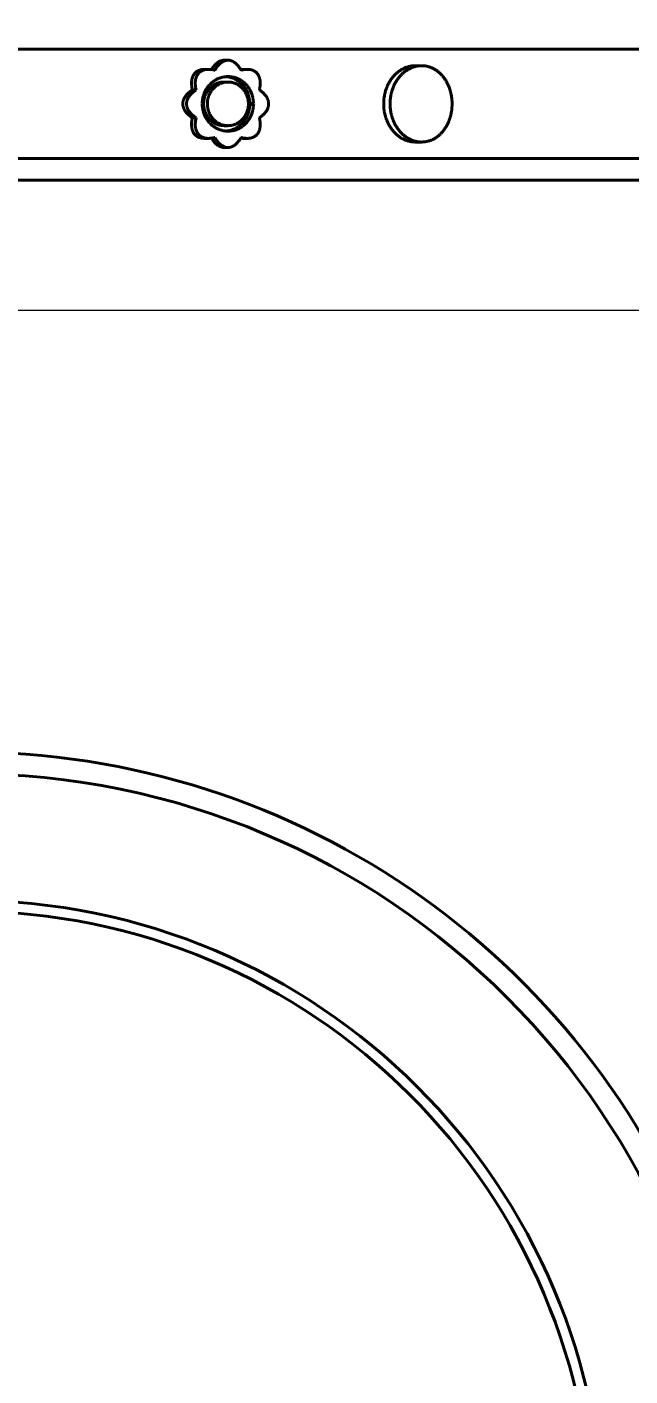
# Model space of a CAD drawing. Header units: millimetres. Extents: x 15 to 292, y 5 to 205.
# Drawn here: x 223.3 to 250.9, y 102.6 to 164.4 of the extents above; entities that cross this region are included whole.
import ezdxf

# ---------------------------------------------------------------- set-up
doc = ezdxf.new("R2010")
doc.units = ezdxf.units.MM
doc.layers.add('Annotations', color=7, linetype='Continuous')
doc.layers.add('Geometries', color=7, linetype='Continuous')
doc.styles.add('Shapr3', font='txt', dxfattribs={"height": 2.3925})
doc.dimstyles.new('ISO-25', dxfattribs={"dimtxt": 2.5, "dimasz": 2.5, "dimexe": 1.25, "dimexo": 0.625, "dimtad": 1, "dimtxsty": 'Standard', "dimcen": 2.5, "dimadec": 0, "dimazin": 0, "dimtfac": 1, "dimtmove": 0, "dimatfit": 3, "dimfxl": 1, "dimarcsym": 0})

# ---------------------------------------------------------------- blocks, each defined once
blk = doc.blocks.new('*D5')
at = {"layer": 'Annotations', "color": 0, "linetype": 'Continuous', "lineweight": 15}
for p, q in [((263.562, 168.025), (263.562, 183.136)), ((263.562, 170.525), (263.562, 173.025)), ((249.705, 168.025), (264.812, 168.025)), ((263.562, 165.775), (263.562, 168.025)), ((249.705, 165.775), (264.812, 165.775)), ((263.562, 163.275), (263.562, 160.775))]:
    blk.add_line(p, q, dxfattribs=at)
at = {"layer": 'Annotations', "color": 0}
for points in [[(263.145, 170.525), (263.978, 170.525), (263.562, 168.025)], [(263.978, 163.275), (263.145, 163.275), (263.562, 165.775)]]:
    blk.add_solid(points, dxfattribs=at)
at = {"layer": 'Defpoints', "color": 0}
for p in [(249.08, 168.025), (263.562, 168.025), (249.08, 165.775)]:
    blk.add_point(p, dxfattribs=at)
at = {"layer": 'Annotations', "color": 0, "lineweight": 15, "insert": (261.438, 178.79), "char_height": 2.3925, "attachment_point": 5, "rotation": 90, "style": 'Shapr3'}
blk.add_mtext('\\A1;2,25', dxfattribs=at)
blk = doc.blocks.new('*D10')
at = {"layer": 'Annotations', "color": 0, "linetype": 'Continuous', "lineweight": 15}
for p, q in [((184.5, 162.775), (184.5, 150.18)), ((255.5, 162.775), (255.5, 150.18)), ((253, 151.43), (187, 151.43))]:
    blk.add_line(p, q, dxfattribs=at)
at = {"layer": 'Annotations', "color": 0}
for points in [[(187, 151.847), (187, 151.013), (184.5, 151.43)], [(253, 151.013), (253, 151.847), (255.5, 151.43)]]:
    blk.add_solid(points, dxfattribs=at)
at = {"layer": 'Defpoints', "color": 0}
for p in [(184.5, 163.4), (255.5, 163.4), (184.5, 151.43)]:
    blk.add_point(p, dxfattribs=at)
at = {"layer": 'Annotations', "color": 0, "lineweight": 15, "insert": (220.155, 153.326), "char_height": 2.3925, "attachment_point": 5, "style": 'Shapr3'}
blk.add_mtext('\\A1;71', dxfattribs=at)

msp = doc.modelspace()

# ---------------------------------------------------------------- linework, layer by layer
at = {"layer": 'Geometries', "linetype": 'Continuous', "lineweight": 40}
for p, q in [((184.5, 163.4), (255.5, 163.4)), ((232.484, 162.9), (232.313, 162.9)), ((241.058, 162.65), (241.351, 162.65)), ((231.588, 162.481), (231.417, 162.481)), ((232.507, 162.15), (232.46, 162.15)), ((233.371, 162.481), (233.2, 162.481)), ((231.025, 161.538), (230.854, 161.538)), ((231.639, 161.795), (231.633, 161.766)), ((231.666, 161.802), (231.639, 161.795)), ((232.313, 161.9), (232.484, 161.9)), ((233.123, 161.802), (233.149, 161.795)), ((233.294, 161.802), (233.123, 161.802)), ((233.32, 161.795), (233.149, 161.795)), ((233.149, 161.795), (233.156, 161.766)), ((233.327, 161.766), (233.156, 161.766)), ((233.32, 161.795), (233.294, 161.802)), ((233.327, 161.766), (233.32, 161.795)), ((231.302, 160.925), (231.288, 160.9)), ((231.288, 160.9), (231.302, 160.875)), ((233.651, 160.925), (233.48, 160.925)), ((233.48, 160.925), (233.494, 160.9)), ((233.494, 160.9), (233.48, 160.875)), ((233.651, 160.875), (233.48, 160.875)), ((233.665, 160.9), (233.494, 160.9)), ((233.665, 160.9), (233.651, 160.925)), ((233.651, 160.875), (233.665, 160.9)), ((231.025, 160.262), (230.854, 160.262)), ((231.633, 160.034), (231.639, 160.006)), ((231.639, 160.006), (231.666, 159.999)), ((232.313, 159.9), (232.484, 159.9)), ((232.507, 159.651), (232.46, 159.651)), ((233.149, 160.006), (233.123, 159.999)), ((233.294, 159.999), (233.123, 159.999)), ((233.156, 160.034), (233.149, 160.006)), ((233.32, 160.006), (233.149, 160.006)), ((233.327, 160.034), (233.156, 160.034)), ((233.294, 159.999), (233.32, 160.006)), ((233.32, 160.006), (233.327, 160.034)), ((231.417, 159.319), (231.588, 159.319)), ((233.2, 159.319), (233.371, 159.319)), ((241.058, 159.15), (241.351, 159.15)), ((256, 158.4), (184, 158.4)), ((232.313, 158.9), (232.484, 158.9)), ((185, 157.4), (254.996, 157.4))]:
    msp.add_line(p, q, dxfattribs=at)
at = {"layer": 'Geometries', "linetype": 'Continuous', "lineweight": 40, "flags": 128}
for points in [[(231.729, 162.471), (231.743, 162.493), (231.759, 162.519), (231.776, 162.545), (231.79, 162.565), (231.805, 162.585), (231.819, 162.604), (231.834, 162.623), (231.85, 162.642), (231.866, 162.661), (231.883, 162.68), (231.9, 162.699), (231.918, 162.716), (231.936, 162.734), (231.952, 162.747), (231.967, 162.761), (231.983, 162.774), (231.999, 162.786), (232.016, 162.798), (232.033, 162.81), (232.051, 162.821), (232.068, 162.832), (232.087, 162.842), (232.105, 162.851), (232.12, 162.858), (232.136, 162.865), (232.152, 162.871), (232.168, 162.877), (232.184, 162.882), (232.201, 162.886), (232.218, 162.89), (232.235, 162.893), (232.252, 162.896), (232.269, 162.898), (232.286, 162.899), (232.303, 162.9), (232.313, 162.9)], [(232.484, 162.9), (232.477, 162.9), (232.46, 162.9), (232.443, 162.898), (232.426, 162.897), (232.408, 162.894), (232.391, 162.891), (232.374, 162.887), (232.357, 162.882), (232.342, 162.878), (232.327, 162.872), (232.312, 162.867), (232.297, 162.861), (232.282, 162.854), (232.264, 162.845), (232.246, 162.835), (232.228, 162.825), (232.21, 162.814), (232.192, 162.802), (232.173, 162.789), (232.156, 162.775), (232.138, 162.761), (232.121, 162.746), (232.105, 162.731), (232.088, 162.716), (232.073, 162.7), (232.056, 162.683), (232.04, 162.665), (232.025, 162.647), (232.01, 162.629), (231.992, 162.607), (231.975, 162.584), (231.959, 162.561), (231.943, 162.538), (231.927, 162.514), (231.912, 162.49), (231.897, 162.465), (231.882, 162.44)], [(233.063, 162.472), (233.05, 162.493), (233.034, 162.519), (233.017, 162.545), (233.003, 162.565), (232.989, 162.585), (232.974, 162.604), (232.959, 162.623), (232.944, 162.642), (232.928, 162.661), (232.911, 162.68), (232.894, 162.699), (232.876, 162.716), (232.858, 162.734), (232.843, 162.747), (232.828, 162.761), (232.812, 162.774), (232.796, 162.786), (232.779, 162.798), (232.762, 162.81), (232.745, 162.821), (232.727, 162.832), (232.709, 162.842), (232.691, 162.851), (232.675, 162.858), (232.66, 162.865), (232.644, 162.871), (232.628, 162.877), (232.612, 162.882), (232.595, 162.886), (232.578, 162.89), (232.561, 162.893), (232.544, 162.896), (232.527, 162.898), (232.51, 162.899), (232.494, 162.9), (232.484, 162.9)], [(241.058, 162.65), (241.029, 162.65), (241, 162.649), (240.97, 162.647), (240.941, 162.644), (240.912, 162.641), (240.882, 162.637), (240.853, 162.632), (240.824, 162.626), (240.795, 162.62), (240.766, 162.613), (240.737, 162.605), (240.708, 162.597), (240.683, 162.589), (240.659, 162.58), (240.635, 162.571), (240.61, 162.562), (240.586, 162.552), (240.558, 162.539), (240.53, 162.526), (240.503, 162.513), (240.476, 162.498), (240.449, 162.483), (240.422, 162.467), (240.395, 162.451), (240.369, 162.434), (240.343, 162.416), (240.317, 162.398), (240.292, 162.379), (240.266, 162.359), (240.245, 162.341), (240.224, 162.324), (240.203, 162.305), (240.183, 162.287), (240.163, 162.267), (240.139, 162.245), (240.116, 162.221), (240.094, 162.197), (240.072, 162.172), (240.05, 162.147), (240.029, 162.122), (240.008, 162.095), (239.988, 162.069), (239.968, 162.041), (239.948, 162.014), (239.93, 161.985), (239.911, 161.957), (239.896, 161.932), (239.88, 161.907), (239.866, 161.881), (239.851, 161.855), (239.837, 161.829), (239.822, 161.798), (239.806, 161.767), (239.792, 161.735), (239.777, 161.703), (239.764, 161.67), (239.751, 161.638), (239.738, 161.605), (239.726, 161.571), (239.715, 161.538), (239.704, 161.504), (239.694, 161.47), (239.684, 161.435), (239.677, 161.406), (239.669, 161.376), (239.662, 161.346), (239.656, 161.316), (239.65, 161.285), (239.644, 161.25), (239.638, 161.214), (239.633, 161.179), (239.628, 161.143), (239.624, 161.107), (239.621, 161.071), (239.618, 161.035), (239.616, 160.999), (239.615, 160.962), (239.614, 160.926), (239.614, 160.89), (239.615, 160.854), (239.616, 160.823), (239.617, 160.792), (239.619, 160.761), (239.621, 160.73), (239.624, 160.699), (239.628, 160.663), (239.632, 160.627), (239.637, 160.591), (239.643, 160.556), (239.649, 160.52), (239.656, 160.485), (239.664, 160.45), (239.672, 160.415), (239.68, 160.38), (239.69, 160.346), (239.7, 160.312), (239.71, 160.278), (239.72, 160.249), (239.73, 160.22), (239.74, 160.192), (239.751, 160.163), (239.762, 160.135), (239.775, 160.103), (239.789, 160.071), (239.804, 160.039), (239.819, 160.008), (239.835, 159.977), (239.851, 159.946), (239.868, 159.916), (239.885, 159.886), (239.903, 159.857), (239.921, 159.828), (239.94, 159.8), (239.959, 159.772), (239.976, 159.748), (239.993, 159.725), (240.011, 159.702), (240.028, 159.68), (240.047, 159.658), (240.068, 159.633), (240.09, 159.608), (240.113, 159.584), (240.135, 159.56), (240.159, 159.537), (240.182, 159.515), (240.206, 159.493), (240.23, 159.472), (240.255, 159.451), (240.28, 159.431), (240.305, 159.412), (240.331, 159.393), (240.353, 159.377), (240.376, 159.362), (240.398, 159.348), (240.421, 159.334), (240.444, 159.32), (240.471, 159.305), (240.499, 159.29), (240.526, 159.276), (240.554, 159.263), (240.582, 159.251), (240.61, 159.239), (240.638, 159.228), (240.667, 159.218), (240.695, 159.208), (240.724, 159.199), (240.753, 159.191), (240.782, 159.184), (240.807, 159.178), (240.832, 159.173), (240.857, 159.168), (240.882, 159.164), (240.907, 159.16), (240.937, 159.157), (240.966, 159.154), (240.995, 159.152), (241.025, 159.151), (241.054, 159.15), (241.058, 159.15)], [(241.351, 162.65), (241.322, 162.65), (241.292, 162.649), (241.263, 162.647), (241.233, 162.644), (241.204, 162.641), (241.175, 162.637), (241.146, 162.632), (241.116, 162.626), (241.087, 162.62), (241.058, 162.613), (241.029, 162.605), (241.001, 162.597), (240.976, 162.589), (240.952, 162.58), (240.927, 162.571), (240.903, 162.562), (240.879, 162.552), (240.851, 162.539), (240.823, 162.526), (240.796, 162.513), (240.768, 162.498), (240.741, 162.483), (240.714, 162.467), (240.688, 162.451), (240.661, 162.434), (240.635, 162.416), (240.61, 162.398), (240.584, 162.379), (240.559, 162.359), (240.538, 162.342), (240.517, 162.324), (240.496, 162.305), (240.476, 162.287), (240.455, 162.267), (240.432, 162.245), (240.409, 162.221), (240.387, 162.197), (240.365, 162.172), (240.343, 162.147), (240.322, 162.122), (240.301, 162.095), (240.281, 162.069), (240.261, 162.041), (240.241, 162.014), (240.222, 161.985), (240.204, 161.957), (240.189, 161.932), (240.173, 161.907), (240.159, 161.881), (240.144, 161.855), (240.13, 161.829), (240.115, 161.798), (240.099, 161.767), (240.085, 161.735), (240.07, 161.703), (240.057, 161.671), (240.044, 161.638), (240.031, 161.605), (240.019, 161.571), (240.008, 161.538), (239.997, 161.504), (239.987, 161.47), (239.978, 161.435), (239.97, 161.406), (239.962, 161.376), (239.956, 161.346), (239.949, 161.316), (239.943, 161.285), (239.937, 161.25), (239.931, 161.214), (239.926, 161.179), (239.921, 161.143), (239.918, 161.107), (239.914, 161.071), (239.912, 161.035), (239.91, 160.999), (239.908, 160.962), (239.907, 160.926), (239.907, 160.89), (239.908, 160.854), (239.909, 160.823), (239.91, 160.792), (239.912, 160.761), (239.914, 160.73), (239.917, 160.699), (239.921, 160.663), (239.925, 160.627), (239.93, 160.591), (239.936, 160.556), (239.942, 160.52), (239.949, 160.485), (239.957, 160.45), (239.965, 160.415), (239.974, 160.38), (239.983, 160.346), (239.993, 160.312), (240.003, 160.278), (240.013, 160.249), (240.023, 160.22), (240.033, 160.192), (240.044, 160.163), (240.055, 160.135), (240.068, 160.103), (240.082, 160.071), (240.097, 160.039), (240.112, 160.008), (240.128, 159.977), (240.144, 159.946), (240.161, 159.916), (240.178, 159.886), (240.196, 159.857), (240.214, 159.828), (240.233, 159.8), (240.252, 159.772), (240.269, 159.748), (240.286, 159.725), (240.303, 159.702), (240.321, 159.68), (240.339, 159.658), (240.361, 159.633), (240.383, 159.608), (240.405, 159.584), (240.428, 159.56), (240.451, 159.537), (240.475, 159.515), (240.499, 159.493), (240.523, 159.472), (240.548, 159.451), (240.573, 159.431), (240.598, 159.412), (240.624, 159.393), (240.646, 159.377), (240.668, 159.362), (240.691, 159.348), (240.714, 159.334), (240.737, 159.32), (240.764, 159.305), (240.791, 159.29), (240.819, 159.276), (240.846, 159.263), (240.874, 159.251), (240.903, 159.239), (240.931, 159.228), (240.959, 159.218), (240.988, 159.208), (241.017, 159.199), (241.046, 159.191), (241.075, 159.184), (241.099, 159.178), (241.124, 159.173), (241.15, 159.168), (241.175, 159.164), (241.2, 159.16), (241.229, 159.157), (241.259, 159.154), (241.288, 159.152), (241.317, 159.151), (241.347, 159.15), (241.351, 159.15)], [(241.351, 159.15), (241.376, 159.151), (241.405, 159.152), (241.435, 159.153), (241.464, 159.156), (241.493, 159.159), (241.522, 159.163), (241.551, 159.168), (241.576, 159.173), (241.601, 159.178), (241.625, 159.184), (241.65, 159.19), (241.674, 159.197), (241.702, 159.205), (241.731, 159.215), (241.759, 159.225), (241.786, 159.236), (241.814, 159.247), (241.841, 159.259), (241.868, 159.272), (241.895, 159.286), (241.922, 159.3), (241.948, 159.315), (241.974, 159.331), (242, 159.347), (242.022, 159.362), (242.043, 159.377), (242.065, 159.392), (242.086, 159.408), (242.107, 159.425), (242.131, 159.445), (242.155, 159.465), (242.178, 159.486), (242.202, 159.508), (242.224, 159.53), (242.247, 159.553), (242.269, 159.576), (242.29, 159.6), (242.311, 159.625), (242.332, 159.65), (242.352, 159.675), (242.372, 159.701), (242.389, 159.724), (242.405, 159.747), (242.421, 159.771), (242.437, 159.795), (242.452, 159.819), (242.469, 159.848), (242.486, 159.877), (242.503, 159.907), (242.519, 159.937), (242.534, 159.967), (242.549, 159.998), (242.564, 160.029), (242.578, 160.061), (242.591, 160.093), (242.604, 160.125), (242.616, 160.158), (242.628, 160.191), (242.638, 160.22), (242.647, 160.248), (242.656, 160.277), (242.665, 160.306), (242.673, 160.336), (242.682, 160.37), (242.69, 160.405), (242.698, 160.44), (242.705, 160.475), (242.711, 160.51), (242.718, 160.545), (242.723, 160.581), (242.728, 160.617), (242.732, 160.653), (242.736, 160.689), (242.739, 160.725), (242.742, 160.761), (242.743, 160.792), (242.745, 160.823), (242.746, 160.854), (242.746, 160.885), (242.746, 160.916), (242.745, 160.952), (242.744, 160.988), (242.743, 161.025), (242.74, 161.061), (242.737, 161.097), (242.734, 161.133), (242.73, 161.168), (242.725, 161.204), (242.72, 161.24), (242.714, 161.275), (242.708, 161.31), (242.701, 161.346), (242.694, 161.376), (242.688, 161.405), (242.68, 161.435), (242.673, 161.464), (242.665, 161.494), (242.655, 161.528), (242.644, 161.561), (242.633, 161.595), (242.622, 161.628), (242.61, 161.661), (242.597, 161.693), (242.584, 161.725), (242.57, 161.757), (242.556, 161.788), (242.541, 161.819), (242.526, 161.85), (242.51, 161.88), (242.496, 161.906), (242.482, 161.931), (242.468, 161.956), (242.453, 161.981), (242.437, 162.005), (242.419, 162.033), (242.4, 162.06), (242.381, 162.087), (242.361, 162.113), (242.341, 162.139), (242.321, 162.164), (242.3, 162.189), (242.278, 162.214), (242.257, 162.237), (242.235, 162.26), (242.212, 162.283), (242.189, 162.305), (242.169, 162.323), (242.149, 162.341), (242.128, 162.358), (242.108, 162.375), (242.087, 162.392), (242.062, 162.41), (242.037, 162.428), (242.011, 162.446), (241.986, 162.462), (241.96, 162.478), (241.933, 162.494), (241.907, 162.508), (241.88, 162.522), (241.853, 162.536), (241.826, 162.548), (241.798, 162.56), (241.771, 162.571), (241.747, 162.58), (241.723, 162.589), (241.699, 162.597), (241.674, 162.604), (241.65, 162.611), (241.626, 162.617), (241.601, 162.623), (241.577, 162.628), (241.552, 162.633), (241.527, 162.637), (241.503, 162.64), (241.478, 162.643), (241.453, 162.646), (241.427, 162.648), (241.402, 162.649), (241.376, 162.65), (241.351, 162.65)], [(230.854, 161.538), (230.847, 161.569), (230.841, 161.599), (230.835, 161.63), (230.83, 161.66), (230.827, 161.685), (230.823, 161.71), (230.821, 161.735), (230.819, 161.76), (230.817, 161.785), (230.816, 161.81), (230.815, 161.836), (230.815, 161.862), (230.816, 161.888), (230.817, 161.914), (230.819, 161.935), (230.821, 161.956), (230.823, 161.977), (230.827, 161.998), (230.83, 162.019), (230.835, 162.04), (230.84, 162.061), (230.845, 162.082), (230.852, 162.103), (230.859, 162.123), (230.865, 162.14), (230.872, 162.157), (230.879, 162.173), (230.886, 162.189), (230.895, 162.204), (230.904, 162.22), (230.913, 162.236), (230.923, 162.251), (230.933, 162.266), (230.944, 162.28), (230.955, 162.294), (230.967, 162.307), (230.979, 162.32), (230.992, 162.332), (231.004, 162.344), (231.018, 162.355), (231.032, 162.366), (231.047, 162.377), (231.062, 162.387), (231.077, 162.397), (231.091, 162.405), (231.105, 162.413), (231.12, 162.42), (231.134, 162.427), (231.149, 162.433), (231.169, 162.441), (231.188, 162.447), (231.208, 162.454), (231.228, 162.459), (231.249, 162.464), (231.271, 162.469), (231.293, 162.472), (231.315, 162.475), (231.337, 162.478), (231.358, 162.48), (231.38, 162.481), (231.402, 162.481), (231.417, 162.481)], [(231.588, 162.481), (231.575, 162.481), (231.551, 162.481), (231.526, 162.479), (231.506, 162.478), (231.486, 162.475), (231.466, 162.473), (231.446, 162.469), (231.426, 162.465), (231.406, 162.461), (231.386, 162.455), (231.366, 162.45), (231.346, 162.443), (231.327, 162.436), (231.311, 162.429), (231.296, 162.422), (231.28, 162.414), (231.265, 162.406), (231.25, 162.398), (231.235, 162.388), (231.22, 162.379), (231.206, 162.368), (231.192, 162.357), (231.178, 162.346), (231.165, 162.334), (231.152, 162.322), (231.14, 162.309), (231.129, 162.296), (231.117, 162.282), (231.106, 162.268), (231.096, 162.253), (231.086, 162.238), (231.076, 162.222), (231.067, 162.207), (231.059, 162.192), (231.052, 162.177), (231.045, 162.161), (231.038, 162.146), (231.032, 162.13), (231.025, 162.11), (231.019, 162.089), (231.013, 162.068), (231.008, 162.048), (231.003, 162.025), (230.999, 162.002), (230.995, 161.979), (230.992, 161.956), (230.99, 161.933), (230.988, 161.91), (230.987, 161.887), (230.986, 161.864), (230.986, 161.839), (230.987, 161.815), (230.988, 161.791), (230.989, 161.766), (230.992, 161.738), (230.995, 161.709), (230.999, 161.68), (231.003, 161.652), (231.008, 161.623), (231.013, 161.595), (231.019, 161.566), (231.025, 161.538)], [(231.729, 162.471), (231.72, 162.473), (231.696, 162.475), (231.673, 162.478), (231.649, 162.479), (231.624, 162.481), (231.6, 162.481), (231.588, 162.481)], [(232.398, 162.147), (232.382, 162.146), (232.356, 162.143), (232.331, 162.14), (232.305, 162.136), (232.279, 162.131), (232.254, 162.126), (232.228, 162.12), (232.203, 162.114), (232.176, 162.107), (232.15, 162.099), (232.124, 162.09), (232.098, 162.081), (232.072, 162.071), (232.048, 162.061), (232.024, 162.051), (232, 162.04), (231.976, 162.028), (231.953, 162.016), (231.929, 162.003), (231.906, 161.99), (231.884, 161.976), (231.861, 161.962), (231.839, 161.947), (231.817, 161.931), (231.794, 161.914), (231.772, 161.897), (231.75, 161.879), (231.729, 161.861), (231.713, 161.846), (231.697, 161.832), (231.682, 161.817), (231.666, 161.802)], [(231.882, 162.44), (231.854, 162.448), (231.825, 162.454), (231.796, 162.46), (231.767, 162.466), (231.743, 162.469), (231.729, 162.471)], [(232.46, 162.15), (232.434, 162.149), (232.408, 162.148), (232.398, 162.147)], [(232.398, 162.147), (232.414, 162.146), (232.44, 162.143), (232.465, 162.14), (232.491, 162.136), (232.517, 162.131), (232.542, 162.126), (232.567, 162.12), (232.593, 162.114), (232.619, 162.107), (232.645, 162.099), (232.671, 162.09), (232.697, 162.081), (232.722, 162.071), (232.747, 162.061), (232.77, 162.051), (232.794, 162.04), (232.818, 162.028), (232.841, 162.016), (232.864, 162.003), (232.886, 161.99), (232.909, 161.976), (232.931, 161.962), (232.952, 161.947), (232.975, 161.931), (232.997, 161.914), (233.019, 161.897), (233.04, 161.879), (233.061, 161.861), (233.077, 161.846), (233.093, 161.832), (233.108, 161.817), (233.123, 161.802)], [(233.294, 161.802), (233.275, 161.821), (233.256, 161.839), (233.237, 161.857), (233.217, 161.875), (233.196, 161.892), (233.176, 161.908), (233.155, 161.924), (233.133, 161.94), (233.112, 161.955), (233.09, 161.97), (233.067, 161.984), (233.043, 161.999), (233.019, 162.012), (232.995, 162.025), (232.97, 162.038), (232.946, 162.049), (232.922, 162.059), (232.898, 162.069), (232.874, 162.079), (232.85, 162.088), (232.825, 162.096), (232.8, 162.104), (232.775, 162.111), (232.75, 162.118), (232.725, 162.124), (232.698, 162.129), (232.671, 162.134), (232.644, 162.139), (232.617, 162.142), (232.59, 162.145), (232.569, 162.147), (232.549, 162.148), (232.528, 162.149), (232.507, 162.15)], [(233.063, 162.472), (233.07, 162.473), (233.094, 162.475), (233.117, 162.478), (233.14, 162.479), (233.164, 162.481), (233.188, 162.481), (233.2, 162.481)], [(233.081, 162.44), (233.066, 162.467), (233.063, 162.472)], [(233.371, 162.481), (233.362, 162.481), (233.34, 162.481), (233.317, 162.48), (233.294, 162.478), (233.268, 162.476), (233.241, 162.473), (233.214, 162.469), (233.188, 162.464), (233.161, 162.459), (233.134, 162.453), (233.108, 162.447), (233.081, 162.44)], [(233.92, 161.538), (233.927, 161.569), (233.933, 161.599), (233.938, 161.63), (233.943, 161.66), (233.947, 161.685), (233.95, 161.71), (233.952, 161.735), (233.954, 161.76), (233.956, 161.785), (233.957, 161.81), (233.958, 161.836), (233.958, 161.862), (233.957, 161.888), (233.956, 161.914), (233.954, 161.935), (233.952, 161.956), (233.95, 161.977), (233.947, 161.998), (233.943, 162.019), (233.939, 162.04), (233.934, 162.061), (233.928, 162.082), (233.922, 162.103), (233.916, 162.123), (233.91, 162.14), (233.903, 162.157), (233.896, 162.173), (233.889, 162.189), (233.881, 162.204), (233.872, 162.22), (233.863, 162.236), (233.853, 162.251), (233.843, 162.266), (233.832, 162.28), (233.822, 162.294), (233.81, 162.307), (233.799, 162.32), (233.786, 162.332), (233.774, 162.344), (233.761, 162.355), (233.747, 162.366), (233.733, 162.377), (233.718, 162.387), (233.704, 162.397), (233.69, 162.405), (233.676, 162.413), (233.662, 162.42), (233.647, 162.427), (233.633, 162.433), (233.614, 162.441), (233.595, 162.447), (233.576, 162.454), (233.556, 162.459), (233.535, 162.464), (233.514, 162.469), (233.493, 162.472), (233.471, 162.475), (233.45, 162.478), (233.428, 162.48), (233.407, 162.481), (233.385, 162.481), (233.371, 162.481)], [(230.854, 160.262), (230.829, 160.279), (230.804, 160.296), (230.779, 160.313), (230.755, 160.331), (230.735, 160.346), (230.716, 160.361), (230.698, 160.377), (230.679, 160.393), (230.661, 160.409), (230.643, 160.426), (230.625, 160.444), (230.607, 160.463), (230.59, 160.481), (230.574, 160.501), (230.561, 160.517), (230.548, 160.533), (230.535, 160.55), (230.524, 160.567), (230.512, 160.585), (230.501, 160.603), (230.49, 160.622), (230.48, 160.641), (230.47, 160.66), (230.462, 160.679), (230.455, 160.696), (230.448, 160.712), (230.442, 160.729), (230.437, 160.746), (230.432, 160.763), (230.428, 160.781), (230.424, 160.799), (230.421, 160.817), (230.418, 160.835), (230.416, 160.854), (230.415, 160.871), (230.414, 160.889), (230.414, 160.907), (230.415, 160.925), (230.416, 160.943), (230.418, 160.961), (230.42, 160.98), (230.423, 160.998), (230.427, 161.016), (230.431, 161.034), (230.436, 161.05), (230.441, 161.066), (230.446, 161.082), (230.452, 161.098), (230.458, 161.114), (230.467, 161.133), (230.476, 161.153), (230.486, 161.172), (230.497, 161.19), (230.508, 161.21), (230.521, 161.229), (230.534, 161.248), (230.547, 161.266), (230.561, 161.284), (230.576, 161.302), (230.59, 161.319), (230.606, 161.336), (230.622, 161.353), (230.639, 161.37), (230.656, 161.387), (230.673, 161.403), (230.695, 161.421), (230.716, 161.439), (230.738, 161.457), (230.761, 161.474), (230.784, 161.491), (230.807, 161.507), (230.83, 161.523), (230.854, 161.538)], [(231.025, 161.538), (231, 161.522), (230.975, 161.505), (230.95, 161.488), (230.926, 161.47), (230.907, 161.455), (230.888, 161.44), (230.869, 161.424), (230.851, 161.408), (230.833, 161.392), (230.814, 161.374), (230.796, 161.356), (230.779, 161.338), (230.762, 161.319), (230.745, 161.3), (230.732, 161.284), (230.719, 161.267), (230.707, 161.25), (230.695, 161.233), (230.684, 161.216), (230.672, 161.197), (230.662, 161.179), (230.651, 161.16), (230.642, 161.141), (230.633, 161.121), (230.626, 161.105), (230.62, 161.088), (230.614, 161.071), (230.609, 161.054), (230.604, 161.037), (230.599, 161.019), (230.596, 161.001), (230.592, 160.983), (230.59, 160.965), (230.588, 160.947), (230.587, 160.929), (230.586, 160.911), (230.586, 160.893), (230.586, 160.875), (230.588, 160.858), (230.589, 160.839), (230.592, 160.821), (230.595, 160.803), (230.599, 160.784), (230.603, 160.767), (230.607, 160.75), (230.612, 160.734), (230.618, 160.718), (230.624, 160.702), (230.63, 160.687), (230.639, 160.667), (230.648, 160.648), (230.658, 160.629), (230.668, 160.61), (230.68, 160.591), (230.692, 160.571), (230.705, 160.553), (230.719, 160.534), (230.733, 160.516), (230.747, 160.499), (230.762, 160.481), (230.777, 160.465), (230.793, 160.447), (230.81, 160.43), (230.827, 160.414), (230.845, 160.398), (230.866, 160.379), (230.888, 160.361), (230.91, 160.344), (230.932, 160.326), (230.955, 160.31), (230.978, 160.293), (231.002, 160.278), (231.025, 160.262)], [(231.633, 161.766), (231.615, 161.746), (231.597, 161.726), (231.58, 161.705), (231.564, 161.683), (231.547, 161.662), (231.532, 161.64), (231.516, 161.617), (231.502, 161.594), (231.487, 161.571), (231.473, 161.548), (231.459, 161.523), (231.446, 161.497), (231.433, 161.471), (231.421, 161.445), (231.409, 161.419), (231.398, 161.394), (231.388, 161.368), (231.379, 161.343), (231.37, 161.317), (231.361, 161.291), (231.353, 161.264), (231.346, 161.238), (231.339, 161.211), (231.333, 161.184), (231.327, 161.157), (231.322, 161.129), (231.317, 161.1), (231.313, 161.071), (231.31, 161.042), (231.307, 161.014), (231.305, 160.992), (231.304, 160.969), (231.303, 160.947), (231.302, 160.925)], [(232.313, 161.9), (232.287, 161.9), (232.261, 161.899), (232.235, 161.897), (232.209, 161.894), (232.183, 161.891), (232.157, 161.887), (232.132, 161.882), (232.106, 161.876), (232.085, 161.871), (232.064, 161.865), (232.043, 161.858), (232.022, 161.851), (232.001, 161.844), (231.977, 161.834), (231.952, 161.824), (231.928, 161.813), (231.905, 161.802), (231.881, 161.789), (231.858, 161.776), (231.836, 161.763), (231.813, 161.748), (231.795, 161.736), (231.777, 161.723), (231.759, 161.709), (231.741, 161.696), (231.724, 161.681), (231.704, 161.664), (231.684, 161.646), (231.665, 161.627), (231.646, 161.608), (231.628, 161.588), (231.61, 161.567), (231.593, 161.547), (231.576, 161.525), (231.563, 161.507), (231.549, 161.488), (231.537, 161.469), (231.524, 161.45), (231.512, 161.431), (231.499, 161.407), (231.486, 161.383), (231.474, 161.358), (231.462, 161.334), (231.451, 161.309), (231.441, 161.283), (231.431, 161.258), (231.422, 161.232), (231.415, 161.21), (231.408, 161.187), (231.402, 161.165), (231.396, 161.143), (231.391, 161.12), (231.386, 161.093), (231.381, 161.066), (231.377, 161.038), (231.374, 161.011), (231.371, 160.984), (231.37, 160.956), (231.369, 160.928), (231.368, 160.901), (231.368, 160.877), (231.369, 160.854), (231.37, 160.831), (231.372, 160.808), (231.375, 160.785), (231.378, 160.757), (231.382, 160.73), (231.387, 160.703), (231.392, 160.676), (231.399, 160.649), (231.406, 160.622), (231.413, 160.596), (231.422, 160.57), (231.429, 160.548), (231.437, 160.526), (231.446, 160.505), (231.454, 160.484), (231.464, 160.463), (231.476, 160.438), (231.488, 160.414), (231.501, 160.39), (231.515, 160.366), (231.529, 160.343), (231.544, 160.32), (231.56, 160.298), (231.576, 160.276), (231.59, 160.258), (231.604, 160.24), (231.619, 160.223), (231.634, 160.206), (231.649, 160.19), (231.668, 160.171), (231.687, 160.152), (231.707, 160.134), (231.727, 160.116), (231.748, 160.1), (231.769, 160.083), (231.791, 160.068), (231.813, 160.053), (231.831, 160.041), (231.85, 160.029), (231.87, 160.018), (231.889, 160.007), (231.909, 159.997), (231.933, 159.985), (231.957, 159.975), (231.981, 159.964), (232.005, 159.955), (232.03, 159.946), (232.055, 159.938), (232.08, 159.931), (232.106, 159.925), (232.127, 159.92), (232.148, 159.916), (232.17, 159.912), (232.192, 159.909), (232.213, 159.906), (232.239, 159.903), (232.265, 159.902), (232.291, 159.901), (232.313, 159.9)], [(232.484, 161.9), (232.458, 161.9), (232.432, 161.899), (232.406, 161.897), (232.38, 161.894), (232.354, 161.891), (232.329, 161.887), (232.303, 161.882), (232.277, 161.876), (232.256, 161.871), (232.235, 161.865), (232.214, 161.858), (232.193, 161.851), (232.172, 161.844), (232.148, 161.834), (232.124, 161.824), (232.1, 161.813), (232.076, 161.802), (232.053, 161.789), (232.03, 161.776), (232.007, 161.763), (231.985, 161.748), (231.966, 161.736), (231.948, 161.723), (231.93, 161.71), (231.912, 161.696), (231.895, 161.681), (231.875, 161.664), (231.855, 161.646), (231.836, 161.627), (231.817, 161.608), (231.799, 161.588), (231.781, 161.568), (231.764, 161.547), (231.747, 161.525), (231.734, 161.507), (231.721, 161.488), (231.708, 161.469), (231.696, 161.45), (231.684, 161.431), (231.67, 161.407), (231.657, 161.383), (231.645, 161.359), (231.633, 161.334), (231.622, 161.309), (231.612, 161.283), (231.602, 161.258), (231.593, 161.232), (231.586, 161.21), (231.579, 161.188), (231.573, 161.165), (231.568, 161.143), (231.563, 161.12), (231.557, 161.093), (231.552, 161.066), (231.548, 161.039), (231.545, 161.011), (231.543, 160.984), (231.541, 160.956), (231.54, 160.928), (231.539, 160.901), (231.54, 160.878), (231.54, 160.854), (231.542, 160.831), (231.543, 160.808), (231.546, 160.785), (231.549, 160.757), (231.553, 160.73), (231.558, 160.703), (231.564, 160.676), (231.57, 160.649), (231.577, 160.622), (231.584, 160.596), (231.593, 160.57), (231.6, 160.548), (231.608, 160.526), (231.617, 160.505), (231.626, 160.484), (231.635, 160.463), (231.647, 160.438), (231.659, 160.414), (231.672, 160.39), (231.686, 160.366), (231.7, 160.343), (231.715, 160.32), (231.731, 160.298), (231.747, 160.276), (231.761, 160.258), (231.775, 160.241), (231.79, 160.223), (231.805, 160.206), (231.82, 160.19), (231.839, 160.171), (231.858, 160.152), (231.878, 160.134), (231.898, 160.116), (231.919, 160.1), (231.94, 160.083), (231.962, 160.068), (231.984, 160.053), (232.002, 160.041), (232.021, 160.029), (232.041, 160.018), (232.06, 160.007), (232.08, 159.997), (232.104, 159.985), (232.128, 159.975), (232.152, 159.964), (232.176, 159.955), (232.201, 159.946), (232.226, 159.939), (232.251, 159.931), (232.277, 159.925), (232.298, 159.92), (232.319, 159.916), (232.341, 159.912), (232.363, 159.909), (232.384, 159.906), (232.41, 159.903), (232.436, 159.902), (232.462, 159.901), (232.484, 159.9)], [(232.484, 159.9), (232.488, 159.9), (232.514, 159.901), (232.54, 159.902), (232.566, 159.904), (232.592, 159.907), (232.613, 159.91), (232.635, 159.913), (232.656, 159.917), (232.678, 159.922), (232.699, 159.927), (232.724, 159.934), (232.749, 159.941), (232.774, 159.949), (232.798, 159.958), (232.823, 159.968), (232.847, 159.978), (232.87, 159.989), (232.894, 160.001), (232.913, 160.011), (232.932, 160.022), (232.951, 160.034), (232.97, 160.045), (232.988, 160.058), (233.01, 160.073), (233.031, 160.089), (233.052, 160.105), (233.072, 160.122), (233.092, 160.14), (233.111, 160.158), (233.13, 160.177), (233.149, 160.196), (233.164, 160.213), (233.179, 160.23), (233.193, 160.248), (233.207, 160.265), (233.22, 160.283), (233.236, 160.305), (233.251, 160.328), (233.266, 160.351), (233.279, 160.374), (233.293, 160.398), (233.305, 160.422), (233.317, 160.446), (233.329, 160.471), (233.338, 160.492), (233.346, 160.514), (233.354, 160.535), (233.362, 160.557), (233.369, 160.579), (233.377, 160.605), (233.384, 160.632), (233.391, 160.658), (233.397, 160.685), (233.402, 160.712), (233.407, 160.74), (233.41, 160.767), (233.413, 160.794), (233.416, 160.817), (233.417, 160.841), (233.418, 160.864), (233.419, 160.887), (233.419, 160.91), (233.418, 160.938), (233.417, 160.966), (233.415, 160.993), (233.412, 161.021), (233.408, 161.048), (233.404, 161.075), (233.4, 161.102), (233.394, 161.129), (233.389, 161.152), (233.383, 161.174), (233.377, 161.197), (233.37, 161.219), (233.363, 161.241), (233.354, 161.267), (233.344, 161.292), (233.334, 161.317), (233.323, 161.342), (233.311, 161.367), (233.299, 161.391), (233.286, 161.415), (233.272, 161.439), (233.26, 161.458), (233.248, 161.477), (233.235, 161.496), (233.222, 161.515), (233.209, 161.533), (233.192, 161.554), (233.175, 161.575), (233.157, 161.595), (233.139, 161.614), (233.121, 161.633), (233.101, 161.652), (233.082, 161.67), (233.062, 161.687), (233.045, 161.701), (233.027, 161.715), (233.009, 161.728), (232.991, 161.741), (232.973, 161.753), (232.95, 161.768), (232.928, 161.781), (232.905, 161.794), (232.882, 161.806), (232.858, 161.817), (232.834, 161.828), (232.81, 161.838), (232.786, 161.847), (232.765, 161.854), (232.744, 161.861), (232.723, 161.867), (232.702, 161.873), (232.681, 161.878), (232.656, 161.883), (232.632, 161.888), (232.608, 161.892), (232.583, 161.895), (232.559, 161.897), (232.534, 161.899), (232.509, 161.9), (232.484, 161.9)], [(233.156, 161.766), (233.173, 161.746), (233.191, 161.726), (233.207, 161.705), (233.224, 161.683), (233.24, 161.662), (233.255, 161.64), (233.27, 161.617), (233.284, 161.594), (233.299, 161.571), (233.312, 161.548), (233.326, 161.523), (233.339, 161.497), (233.352, 161.471), (233.364, 161.445), (233.375, 161.419), (233.386, 161.394), (233.395, 161.368), (233.405, 161.343), (233.414, 161.317), (233.422, 161.291), (233.43, 161.264), (233.437, 161.238), (233.443, 161.211), (233.45, 161.184), (233.455, 161.157), (233.46, 161.129), (233.465, 161.1), (233.469, 161.071), (233.472, 161.042), (233.475, 161.014), (233.477, 160.992), (233.478, 160.969), (233.479, 160.947), (233.48, 160.925)], [(233.651, 160.925), (233.65, 160.953), (233.649, 160.981), (233.647, 161.008), (233.644, 161.036), (233.641, 161.063), (233.638, 161.09), (233.633, 161.118), (233.629, 161.145), (233.623, 161.172), (233.617, 161.199), (233.611, 161.227), (233.603, 161.255), (233.595, 161.283), (233.587, 161.31), (233.578, 161.337), (233.569, 161.363), (233.559, 161.389), (233.548, 161.414), (233.538, 161.439), (233.526, 161.464), (233.514, 161.488), (233.502, 161.513), (233.489, 161.537), (233.476, 161.56), (233.462, 161.584), (233.447, 161.608), (233.432, 161.631), (233.416, 161.655), (233.399, 161.678), (233.382, 161.7), (233.369, 161.717), (233.355, 161.734), (233.341, 161.75), (233.327, 161.766)], [(233.92, 160.262), (233.945, 160.279), (233.969, 160.296), (233.993, 160.313), (234.016, 160.331), (234.035, 160.346), (234.053, 160.361), (234.071, 160.377), (234.089, 160.393), (234.107, 160.409), (234.124, 160.426), (234.142, 160.444), (234.158, 160.463), (234.175, 160.481), (234.191, 160.501), (234.204, 160.517), (234.216, 160.533), (234.228, 160.55), (234.239, 160.567), (234.25, 160.585), (234.261, 160.603), (234.272, 160.622), (234.281, 160.641), (234.29, 160.66), (234.299, 160.679), (234.306, 160.696), (234.312, 160.712), (234.317, 160.729), (234.323, 160.746), (234.327, 160.763), (234.331, 160.781), (234.335, 160.799), (234.338, 160.817), (234.341, 160.835), (234.343, 160.854), (234.344, 160.871), (234.344, 160.889), (234.344, 160.907), (234.344, 160.925), (234.343, 160.943), (234.341, 160.961), (234.339, 160.98), (234.336, 160.998), (234.332, 161.016), (234.328, 161.034), (234.324, 161.05), (234.319, 161.066), (234.314, 161.082), (234.308, 161.098), (234.302, 161.114), (234.294, 161.133), (234.285, 161.153), (234.275, 161.172), (234.265, 161.19), (234.254, 161.21), (234.242, 161.229), (234.23, 161.248), (234.217, 161.266), (234.203, 161.284), (234.189, 161.302), (234.175, 161.319), (234.16, 161.336), (234.144, 161.353), (234.128, 161.37), (234.112, 161.387), (234.095, 161.403), (234.074, 161.421), (234.053, 161.439), (234.032, 161.457), (234.01, 161.474), (233.988, 161.491), (233.966, 161.507), (233.943, 161.523), (233.92, 161.538)], [(231.302, 160.875), (231.303, 160.848), (231.304, 160.82), (231.306, 160.793), (231.309, 160.765), (231.312, 160.738), (231.316, 160.71), (231.32, 160.683), (231.325, 160.656), (231.33, 160.629), (231.336, 160.602), (231.343, 160.574), (231.351, 160.546), (231.359, 160.518), (231.367, 160.49), (231.377, 160.463), (231.386, 160.437), (231.396, 160.412), (231.407, 160.387), (231.418, 160.361), (231.429, 160.337), (231.442, 160.312), (231.454, 160.288), (231.467, 160.264), (231.481, 160.24), (231.495, 160.217), (231.51, 160.193), (231.526, 160.169), (231.543, 160.146), (231.559, 160.123), (231.577, 160.1), (231.59, 160.083), (231.604, 160.067), (231.618, 160.05), (231.633, 160.034)], [(233.48, 160.875), (233.479, 160.848), (233.477, 160.82), (233.475, 160.793), (233.473, 160.765), (233.47, 160.738), (233.466, 160.71), (233.462, 160.683), (233.457, 160.656), (233.452, 160.629), (233.446, 160.602), (233.44, 160.574), (233.432, 160.546), (233.424, 160.518), (233.416, 160.49), (233.407, 160.463), (233.397, 160.437), (233.388, 160.412), (233.377, 160.387), (233.366, 160.361), (233.355, 160.337), (233.343, 160.312), (233.331, 160.288), (233.318, 160.264), (233.305, 160.24), (233.291, 160.217), (233.276, 160.193), (233.26, 160.169), (233.244, 160.146), (233.228, 160.123), (233.211, 160.1), (233.197, 160.083), (233.184, 160.067), (233.17, 160.05), (233.156, 160.034)], [(233.327, 160.034), (233.345, 160.054), (233.362, 160.075), (233.379, 160.096), (233.395, 160.117), (233.411, 160.139), (233.426, 160.161), (233.441, 160.184), (233.456, 160.206), (233.47, 160.23), (233.483, 160.253), (233.497, 160.278), (233.51, 160.303), (233.523, 160.329), (233.535, 160.355), (233.546, 160.381), (233.557, 160.407), (233.567, 160.432), (233.576, 160.458), (233.585, 160.484), (233.593, 160.51), (233.601, 160.536), (233.608, 160.563), (233.615, 160.59), (233.621, 160.616), (233.626, 160.643), (233.632, 160.672), (233.636, 160.701), (233.64, 160.729), (233.644, 160.758), (233.646, 160.787), (233.648, 160.809), (233.649, 160.831), (233.65, 160.853), (233.651, 160.875)], [(231.417, 159.319), (231.404, 159.319), (231.38, 159.32), (231.355, 159.321), (231.335, 159.323), (231.315, 159.325), (231.295, 159.328), (231.275, 159.331), (231.255, 159.335), (231.235, 159.34), (231.215, 159.345), (231.195, 159.351), (231.175, 159.358), (231.156, 159.365), (231.14, 159.372), (231.124, 159.379), (231.109, 159.386), (231.094, 159.394), (231.079, 159.403), (231.064, 159.412), (231.049, 159.422), (231.034, 159.433), (231.02, 159.444), (231.007, 159.455), (230.994, 159.467), (230.981, 159.479), (230.969, 159.492), (230.957, 159.505), (230.946, 159.518), (230.935, 159.533), (230.924, 159.547), (230.914, 159.563), (230.905, 159.578), (230.896, 159.594), (230.888, 159.609), (230.881, 159.624), (230.874, 159.639), (230.867, 159.655), (230.861, 159.671), (230.854, 159.691), (230.847, 159.711), (230.841, 159.732), (230.836, 159.753), (230.831, 159.776), (230.827, 159.799), (230.824, 159.821), (230.821, 159.844), (230.818, 159.867), (230.817, 159.891), (230.816, 159.914), (230.815, 159.937), (230.815, 159.961), (230.815, 159.986), (230.817, 160.01), (230.818, 160.034), (230.82, 160.063), (230.824, 160.092), (230.827, 160.12), (230.831, 160.149), (230.836, 160.177), (230.842, 160.206), (230.848, 160.234), (230.854, 160.262)], [(231.025, 160.262), (231.019, 160.232), (231.012, 160.201), (231.007, 160.171), (231.001, 160.14), (230.998, 160.115), (230.995, 160.091), (230.992, 160.066), (230.99, 160.041), (230.988, 160.016), (230.987, 159.99), (230.986, 159.964), (230.986, 159.938), (230.987, 159.912), (230.988, 159.887), (230.99, 159.865), (230.992, 159.844), (230.995, 159.823), (230.998, 159.802), (231.002, 159.781), (231.006, 159.76), (231.011, 159.739), (231.017, 159.718), (231.023, 159.698), (231.03, 159.677), (231.036, 159.661), (231.043, 159.644), (231.05, 159.628), (231.058, 159.612), (231.066, 159.596), (231.075, 159.58), (231.084, 159.565), (231.094, 159.55), (231.105, 159.535), (231.116, 159.52), (231.127, 159.507), (231.138, 159.494), (231.15, 159.481), (231.163, 159.469), (231.176, 159.457), (231.189, 159.445), (231.203, 159.434), (231.218, 159.424), (231.233, 159.414), (231.248, 159.404), (231.262, 159.396), (231.276, 159.388), (231.291, 159.381), (231.306, 159.374), (231.321, 159.368), (231.34, 159.36), (231.359, 159.353), (231.379, 159.347), (231.399, 159.342), (231.421, 159.337), (231.442, 159.332), (231.464, 159.328), (231.486, 159.325), (231.508, 159.323), (231.53, 159.321), (231.552, 159.32), (231.574, 159.319), (231.588, 159.319)], [(233.371, 159.319), (233.383, 159.319), (233.408, 159.32), (233.432, 159.321), (233.451, 159.323), (233.471, 159.325), (233.491, 159.328), (233.51, 159.331), (233.53, 159.335), (233.549, 159.34), (233.569, 159.345), (233.588, 159.351), (233.607, 159.358), (233.626, 159.365), (233.642, 159.372), (233.657, 159.379), (233.672, 159.386), (233.687, 159.394), (233.702, 159.403), (233.716, 159.412), (233.731, 159.422), (233.745, 159.433), (233.758, 159.444), (233.772, 159.455), (233.784, 159.467), (233.796, 159.479), (233.808, 159.492), (233.82, 159.505), (233.831, 159.518), (233.841, 159.533), (233.852, 159.547), (233.861, 159.563), (233.871, 159.578), (233.88, 159.594), (233.887, 159.609), (233.894, 159.624), (233.901, 159.639), (233.907, 159.655), (233.913, 159.671), (233.92, 159.691), (233.926, 159.711), (233.932, 159.732), (233.937, 159.753), (233.942, 159.776), (233.946, 159.798), (233.949, 159.821), (233.952, 159.844), (233.954, 159.867), (233.956, 159.891), (233.957, 159.914), (233.958, 159.937), (233.958, 159.961), (233.957, 159.986), (233.956, 160.01), (233.955, 160.034), (233.953, 160.063), (233.95, 160.092), (233.946, 160.12), (233.942, 160.149), (233.937, 160.177), (233.932, 160.206), (233.926, 160.234), (233.92, 160.262)], [(231.666, 159.999), (231.685, 159.98), (231.705, 159.962), (231.725, 159.944), (231.745, 159.926), (231.766, 159.909), (231.786, 159.892), (231.808, 159.876), (231.829, 159.861), (231.851, 159.846), (231.873, 159.831), (231.897, 159.816), (231.921, 159.802), (231.945, 159.788), (231.97, 159.775), (231.995, 159.763), (232.019, 159.752), (232.043, 159.741), (232.067, 159.731), (232.092, 159.722), (232.116, 159.713), (232.141, 159.704), (232.166, 159.697), (232.191, 159.69), (232.217, 159.683), (232.242, 159.677), (232.269, 159.671), (232.296, 159.666), (232.323, 159.662), (232.35, 159.658), (232.377, 159.655), (232.398, 159.654), (232.398, 159.654)], [(233.123, 159.999), (233.104, 159.98), (233.085, 159.962), (233.065, 159.944), (233.046, 159.926), (233.025, 159.909), (233.005, 159.892), (232.984, 159.876), (232.962, 159.861), (232.941, 159.846), (232.919, 159.831), (232.896, 159.816), (232.872, 159.802), (232.848, 159.788), (232.824, 159.775), (232.799, 159.763), (232.775, 159.752), (232.751, 159.741), (232.727, 159.731), (232.703, 159.722), (232.679, 159.713), (232.654, 159.704), (232.629, 159.697), (232.604, 159.69), (232.579, 159.683), (232.554, 159.677), (232.527, 159.671), (232.5, 159.666), (232.473, 159.662), (232.446, 159.658), (232.419, 159.655), (232.398, 159.654), (232.398, 159.654)], [(232.398, 159.654), (232.419, 159.652), (232.439, 159.651), (232.46, 159.651)], [(232.507, 159.651), (232.533, 159.651), (232.559, 159.653), (232.585, 159.655), (232.611, 159.658), (232.636, 159.661), (232.662, 159.665), (232.688, 159.669), (232.713, 159.674), (232.738, 159.68), (232.764, 159.686), (232.79, 159.694), (232.816, 159.702), (232.842, 159.71), (232.868, 159.719), (232.894, 159.729), (232.918, 159.739), (232.942, 159.75), (232.965, 159.761), (232.989, 159.772), (233.012, 159.785), (233.035, 159.797), (233.057, 159.811), (233.08, 159.824), (233.102, 159.839), (233.124, 159.854), (233.146, 159.87), (233.168, 159.886), (233.19, 159.904), (233.211, 159.922), (233.232, 159.94), (233.248, 159.954), (233.264, 159.969), (233.279, 159.984), (233.294, 159.999)], [(231.588, 159.319), (231.597, 159.319), (231.62, 159.32), (231.643, 159.321), (231.666, 159.322), (231.693, 159.325), (231.72, 159.328), (231.729, 159.329)], [(231.729, 159.329), (231.748, 159.332), (231.775, 159.336), (231.802, 159.342), (231.829, 159.347), (231.856, 159.353), (231.882, 159.36)], [(232.313, 158.9), (232.306, 158.9), (232.289, 158.901), (232.272, 158.902), (232.255, 158.904), (232.237, 158.907), (232.22, 158.91), (232.203, 158.914), (232.186, 158.918), (232.171, 158.923), (232.156, 158.928), (232.141, 158.934), (232.126, 158.94), (232.111, 158.947), (232.093, 158.956), (232.075, 158.965), (232.057, 158.976), (232.039, 158.987), (232.021, 158.999), (232.002, 159.012), (231.985, 159.026), (231.967, 159.04), (231.95, 159.054), (231.934, 159.069), (231.917, 159.085), (231.902, 159.101), (231.885, 159.118), (231.869, 159.136), (231.854, 159.154), (231.839, 159.172), (231.821, 159.194), (231.804, 159.217), (231.788, 159.24), (231.771, 159.263), (231.756, 159.287), (231.74, 159.311), (231.729, 159.329)], [(231.882, 159.36), (231.898, 159.334), (231.914, 159.307), (231.93, 159.281), (231.947, 159.256), (231.961, 159.236), (231.976, 159.216), (231.99, 159.196), (232.005, 159.177), (232.021, 159.158), (232.037, 159.139), (232.054, 159.12), (232.071, 159.102), (232.089, 159.084), (232.107, 159.067), (232.123, 159.053), (232.138, 159.04), (232.154, 159.027), (232.17, 159.014), (232.187, 159.002), (232.204, 158.991), (232.222, 158.979), (232.239, 158.969), (232.258, 158.959), (232.276, 158.95), (232.291, 158.942), (232.307, 158.936), (232.323, 158.93), (232.339, 158.924), (232.355, 158.919), (232.372, 158.914), (232.389, 158.911), (232.406, 158.907), (232.423, 158.904), (232.44, 158.902), (232.457, 158.901), (232.474, 158.9), (232.484, 158.9)], [(232.484, 158.9), (232.491, 158.9), (232.507, 158.901), (232.524, 158.902), (232.542, 158.904), (232.559, 158.907), (232.576, 158.91), (232.593, 158.914), (232.61, 158.918), (232.625, 158.923), (232.64, 158.928), (232.655, 158.934), (232.67, 158.94), (232.685, 158.947), (232.703, 158.956), (232.721, 158.965), (232.739, 158.976), (232.756, 158.987), (232.775, 158.999), (232.793, 159.012), (232.81, 159.026), (232.828, 159.04), (232.845, 159.054), (232.861, 159.069), (232.877, 159.085), (232.893, 159.101), (232.909, 159.118), (232.925, 159.136), (232.94, 159.154), (232.955, 159.172), (232.973, 159.194), (232.989, 159.217), (233.006, 159.24), (233.022, 159.263), (233.037, 159.287), (233.052, 159.311), (233.063, 159.329)], [(233.063, 159.329), (233.067, 159.335), (233.081, 159.36)], [(233.2, 159.319), (233.191, 159.319), (233.169, 159.32), (233.146, 159.321), (233.123, 159.322), (233.096, 159.325), (233.07, 159.328), (233.063, 159.329)], [(233.081, 159.36), (233.11, 159.353), (233.138, 159.346), (233.167, 159.34), (233.195, 159.335), (233.218, 159.331), (233.242, 159.328), (233.265, 159.325), (233.288, 159.323), (233.311, 159.321), (233.335, 159.32), (233.359, 159.319), (233.371, 159.319)]]:
    msp.add_lwpolyline(points, dxfattribs=at)
at = {"layer": 'Geometries', "linetype": 'Continuous', "lineweight": 40}
for radius in [35, 29.2, 28.7]:
    msp.add_circle((220.506, 95.197), radius, dxfattribs=at)
msp.add_arc((220.506, 95.197), 36, 163.18491, 86.81543, dxfattribs=at)
for major_axis, start_param, end_param in [((-1.3, -1.442), 4.207421, 4.223236), ((-1.3, 1.442), 5.201542, 5.217357), ((-1.3, 1.442), 2.059949, 2.075765), ((-1.3, -1.442), 1.065828, 1.081643)]:
    msp.add_ellipse((232.484, 160.9), major_axis=major_axis, ratio=0.498394, start_param=start_param, end_param=end_param, dxfattribs=at)

# ---------------------------------------------------------------- dimensions: what is measured, and where the dimension line sits
at = {"layer": 'Annotations', "linetype": 'Continuous', "lineweight": 15}
dim = msp.add_linear_dim(base=(263.562, 168.025), p1=(249.08, 165.775), p2=(249.08, 168.025), angle=90, dimstyle='ISO-25', override={"dimscale": 1, "dimgap": 0.7, "dimdec": 2, "dimlfac": 1, "dimrnd": 0.01, "dimzin": 8, "dimdsep": 44, "dimtxsty": 'Shapr3', "dimse1": 0, "dimse2": 0, "dimadec": 2, "dimtol": 0, "dimlim": 0, "dimtp": 0, "dimtm": 0, "dimtfac": 0.6, "dimtdec": 8, "dimfrac": 2, "dimtolj": 1, "dimlwd": 15, "dimlwe": 15}, dxfattribs=at)
dim.commit()
dim.dimension.update_dxf_attribs({"geometry": '*D5', "text_midpoint": (263.562, 178.79), "dimtype": 160})
dim = msp.add_linear_dim(base=(184.5, 151.43), p1=(255.5, 163.4), p2=(184.5, 163.4), dimstyle='ISO-25', override={"dimscale": 1, "dimgap": 0.7, "dimdec": 2, "dimlfac": 1, "dimrnd": 0.01, "dimzin": 8, "dimdsep": 44, "dimtxsty": 'Shapr3', "dimse1": 0, "dimse2": 0, "dimadec": 2, "dimtol": 0, "dimlim": 0, "dimtp": 0, "dimtm": 0, "dimtfac": 0.6, "dimtdec": 8, "dimfrac": 2, "dimtolj": 1, "dimlwd": 15, "dimlwe": 15}, dxfattribs=at)
dim.commit()
dim.dimension.update_dxf_attribs({"geometry": '*D10', "text_midpoint": (220.155, 151.43), "dimtype": 160})

doc.saveas('drawing.dxf')
